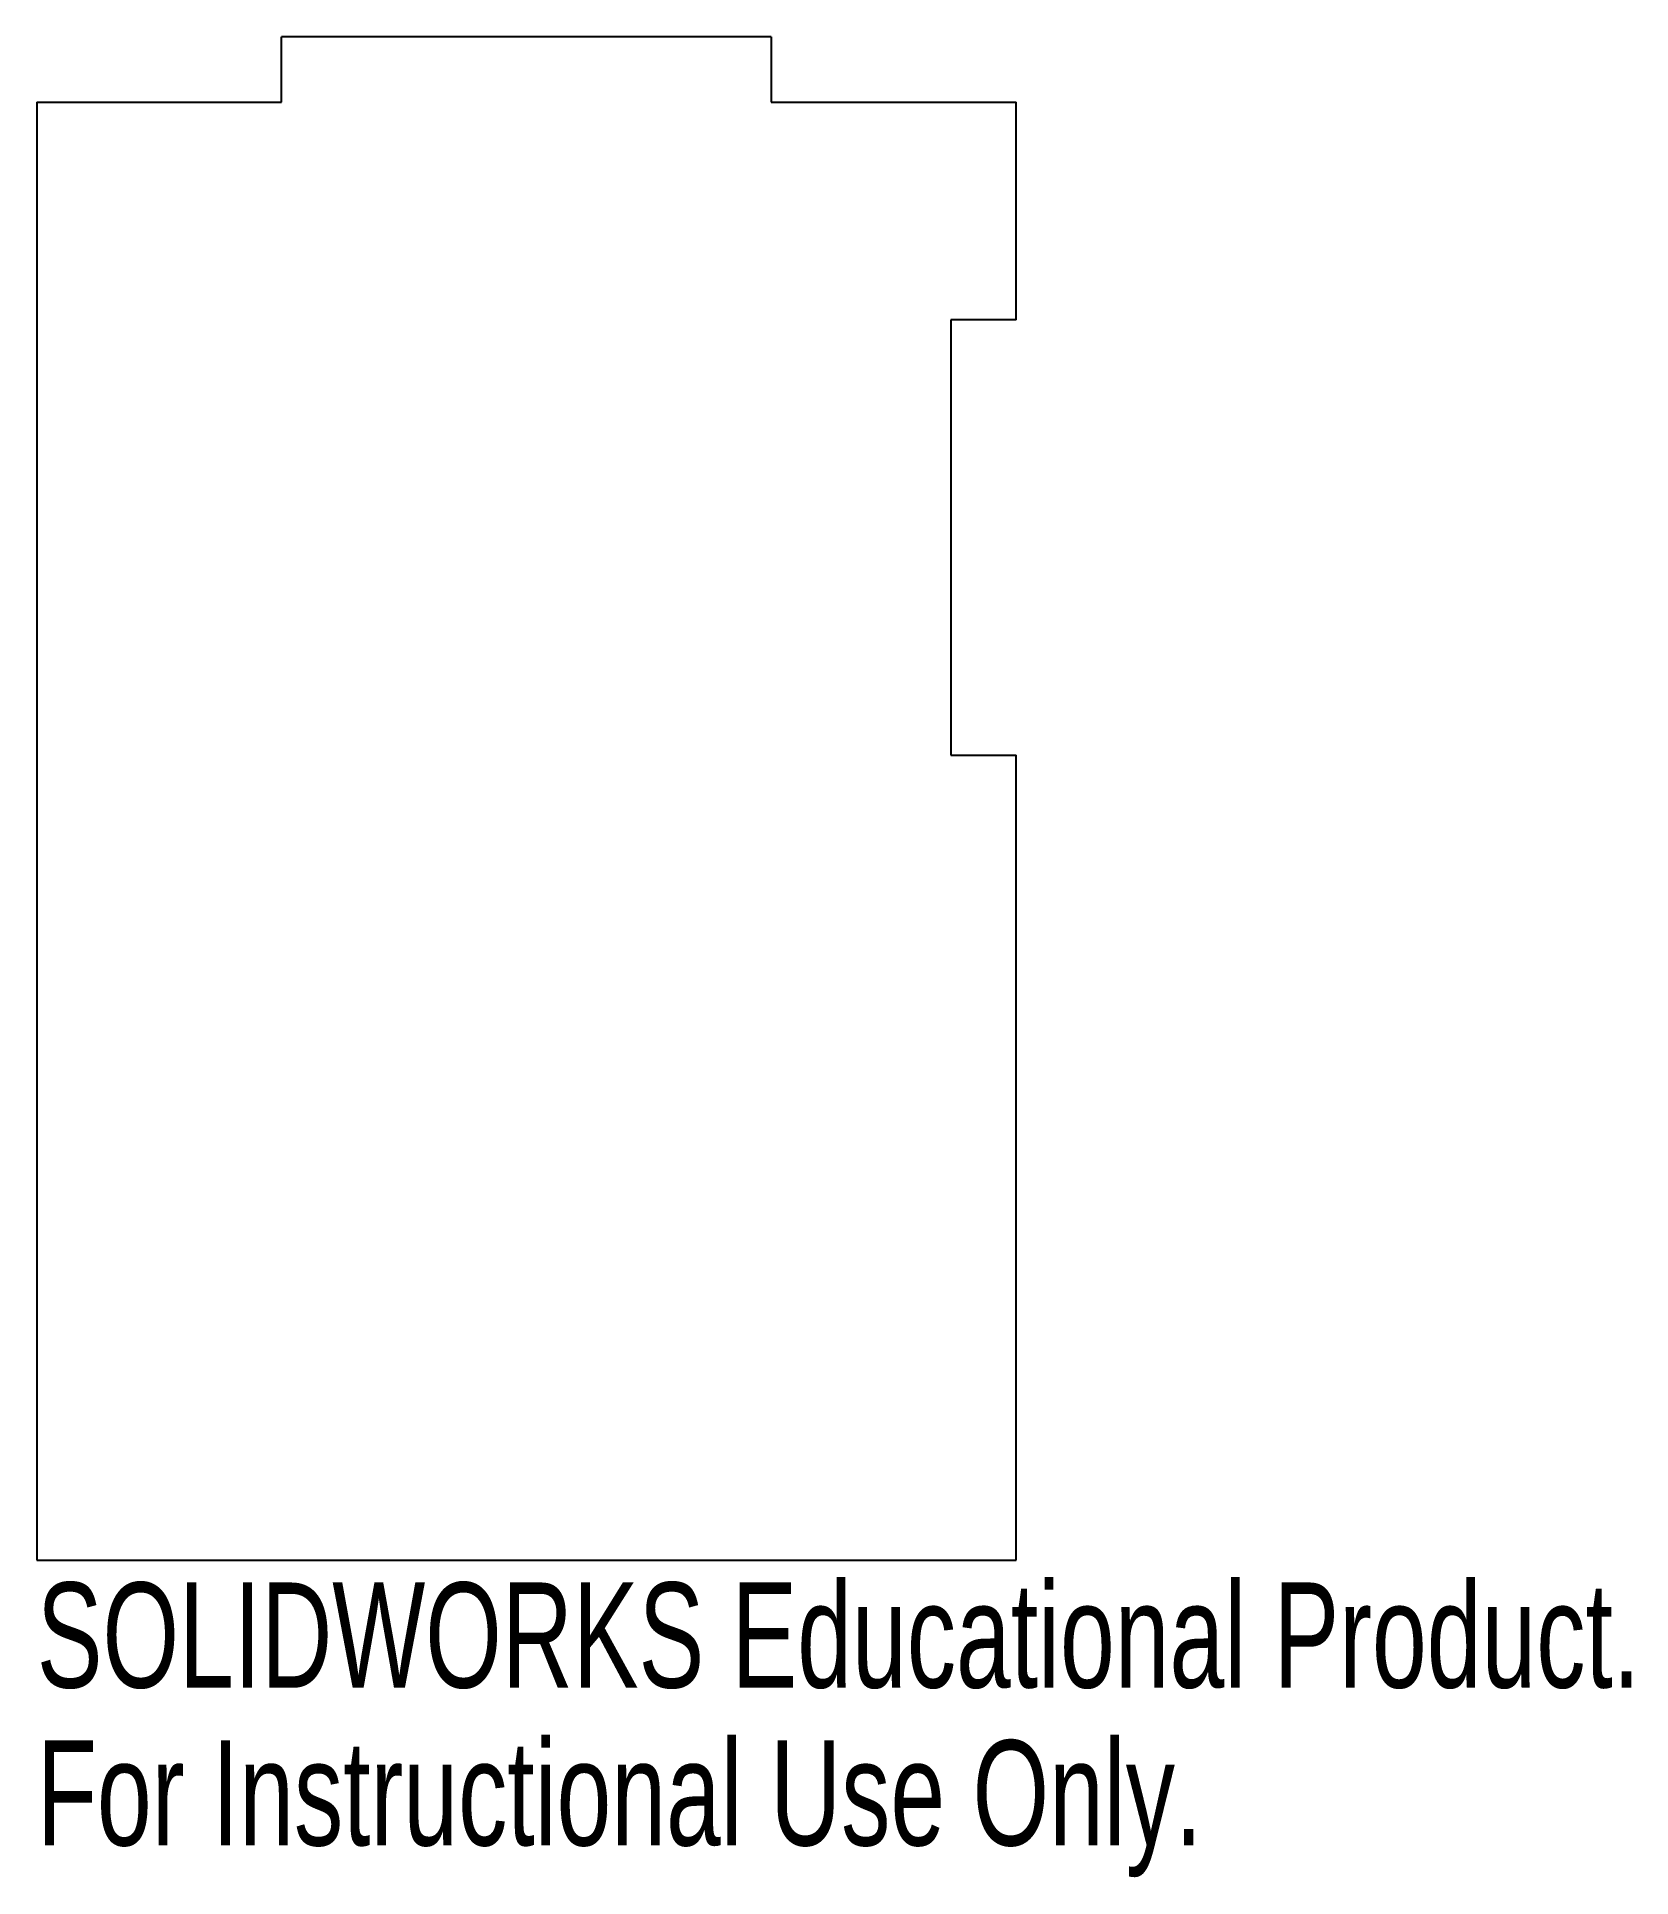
# Model space of a CAD drawing. Header units: millimetres. Extents: x 0 to 73.3, y -14.6 to 70.
import ezdxf

# ---------------------------------------------------------------- set-up
doc = ezdxf.new("R2010")
doc.units = ezdxf.units.MM
doc.styles.add('SLDTEXTSTYLE0', font='TXT', dxfattribs={"width": 0.7})

msp = doc.modelspace()

# ---------------------------------------------------------------- linework, layer by layer
at = {"color": 7, "linetype": 'Continuous', "lineweight": 25}
for p, q in [((33.75, 70), (11.25, 70)), ((11.25, 67), (11.25, 70)), ((33.75, 70), (33.75, 67)), ((0, 67), (11.25, 67)), ((0, 67), (0, 0)), ((33.75, 67), (45, 67)), ((45, 57), (45, 67)), ((42, 57), (42, 37)), ((45, 57), (42, 57)), ((42, 37), (45, 37)), ((45, 0), (45, 37)), ((0, 0), (45, 0))]:
    msp.add_line(p, q, dxfattribs=at)

# ---------------------------------------------------------------- texts
at = {"color": 7, "linetype": 'Continuous', "char_height": 4.83362, "attachment_point": 1, "style": 'SLDTEXTSTYLE0'}
for s, insert in [('SOLIDWORKS Educational Product.', (0, -1.02)), ('For Instructional Use Only.', (0, -8.27))]:
    msp.add_mtext(s, dxfattribs=dict(at, insert=insert))

doc.saveas('drawing.dxf')
